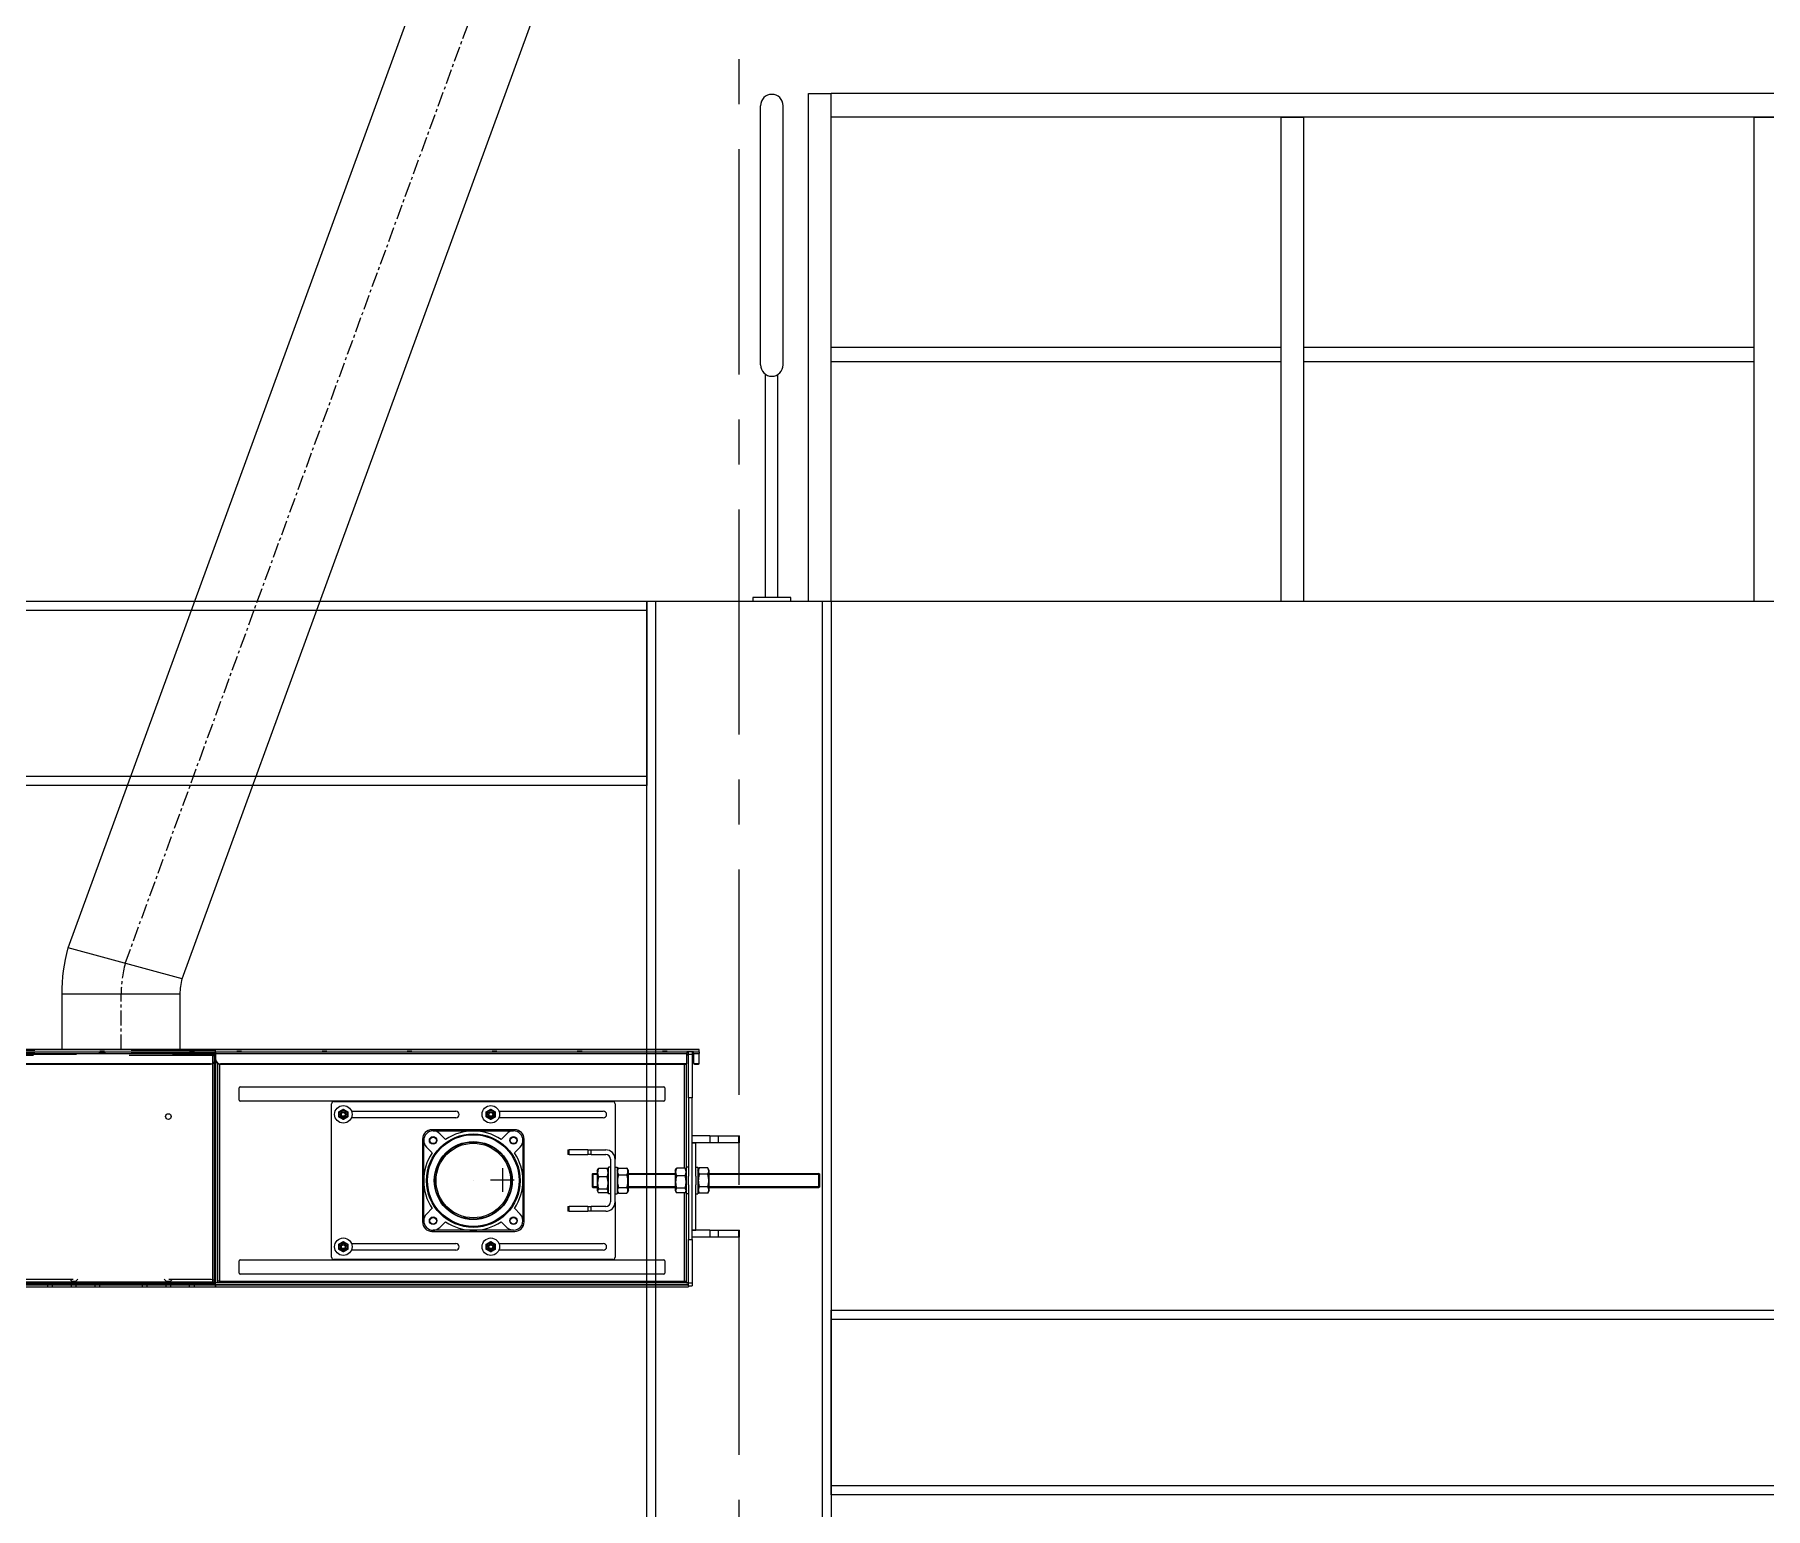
# Model space of a CAD drawing. Header units: millimetres. Extents: x 3220 to 226993, y 817 to 176024.
# Drawn here: x 103014 to 106675, y 160025 to 163142 of the extents above; entities that cross this region are included whole.
import ezdxf

# ---------------------------------------------------------------- set-up
doc = ezdxf.new("R2010")
doc.units = ezdxf.units.MM
for name, pattern in [('AXES', [50.8, 31.75, -6.35, 6.35, -6.35]), ('CHAIN', [0.3543, 0.2362, -0.0295, 0.0591, -0.0295]), ('DASHED', [15, 7, -8])]:
    doc.linetypes.add(name, pattern=pattern)
doc.layers.add('Axe', color=1, linetype='AXES', lineweight=9)
doc.layers.add('Gewinde(DIN)', color=160, linetype='Continuous', lineweight=25)
for name, color, linetype, lineweight, true_color in [('Mittelpunktmarkierung(DIN)', 7, 'Continuous', 25, 0x3f3f3f), ('Sichtbare Kanten(DIN)', 7, 'Continuous', 50, 0x3f3f3f), ('Sichtbare tangentiale Kanten(DIN)', 7, 'Continuous', 50, 0x3f3f3f), ('Verdeckte Kanten(DIN)', 7, 'DASHED', 35, 0x3f3f3f), ('Verdeckte tangentiale Kanten(DIN)', 7, 'DASHED', 35, 0x3f3f3f)]:
    doc.layers.add(name, color=color, linetype=linetype, lineweight=lineweight, true_color=true_color)

# ---------------------------------------------------------------- blocks, each defined once
blk = doc.blocks.new('117')
at = {"layer": 'Gewinde(DIN)', "color": 30, "lineweight": 0}
for p, q in [((-6300, -81.6), (-6310, -81.6)), ((-6310, -107.4), (-6300, -107.4)), ((-6135, -81.6), (-6234, -81.6)), ((-6234, -107.4), (-6135, -107.4)), ((-5830, -81.6), (-6063, -81.6)), ((-6063, -107.4), (-5830, -107.4))]:
    blk.add_line(p, q, dxfattribs=at)
for centre in [(-6837, 45.5), (-6525, 45.5), (-6837, -234.5), (-6525, -234.5)]:
    blk.add_arc(centre, 4.95, 176.1931, 86.1931, dxfattribs=at)
at = {"layer": 'Mittelpunktmarkierung(DIN)', "color": 30, "linetype": 'CHAIN', "lineweight": 0, "ltscale": 5.555937}
for p, q in [((-6500.5, -68.4), (-6500.5, -118.4)), ((-6475.5, -93.4), (-6525.5, -93.4))]:
    blk.add_line(p, q, dxfattribs=at)
at = {"layer": 'Sichtbare Kanten(DIN)', "color": 30, "lineweight": 0}
for p, q in [((-7108, 183), (-9106, 183)), ((-7118, 152.1), (-9096, 152.1)), ((-9096, 151.9), (-7118, 151.9)), ((-7110, 155.9), (-7110, -311.9)), ((-7108, 183), (-7108, 178)), ((-7108, 183), (-7108, 183)), ((-7108, 174.4), (-7108, 178)), ((-7108, 176), (-7107, 176)), ((-7108, 174.4), (-7108, 162.1)), ((-7108, 173), (-7107, 173)), ((-7108, 172.9), (-7107, 172.9)), ((-7108, 161.9), (-7108, 162.1)), ((-7107, 178), (-7107, 183)), ((-7107, 183), (-7107, 183)), ((-6084, 183), (-7107, 183)), ((-7107, 178), (-7107, 174.4)), ((-7107, 176), (-7107, 173)), ((-7107, 162.1), (-7107, 174.4)), ((-7107, 172.9), (-7107, -311.9)), ((-7107, 162.1), (-7107, 161.9)), ((-7107, 161.9), (-7107, -310.5)), ((-7103, 153.9), (-7103, -310.5)), ((-6112, 152.1), (-7097, 152.1)), ((-7097, 151.9), (-6112, 151.9)), ((-6111, -66.5), (-6111, 152.2)), ((-6110, 178.2), (-6096, 178.2)), ((-6110, 178), (-6110, 178.2)), ((-6110, 178), (-6110, 174.4)), ((-6107, 176.2), (-6110, 176.2)), ((-6110, 176), (-6107, 176)), ((-6110, 154.1), (-6110, 174.4)), ((-6110, 172), (-6107, 172)), ((-6110, 171.5), (-6107, 171.5)), ((-6110, 153.9), (-6110, 154.1)), ((-6107, 172.9), (-6107, 177.8)), ((-6107, 80.5), (-6107, 172.9)), ((-6099, 177.8), (-6099, 172.9)), ((-6096, 176.2), (-6099, 176.2)), ((-6099, 172.9), (-6099, 80.5)), ((-6096, 178.2), (-6096, 178)), ((-6096, 174.4), (-6096, 178)), ((-6096, 174.4), (-6096, 154.1)), ((-6096, 153.9), (-6096, 154.1)), ((-6086, 152.1), (-6094, 152.1)), ((-6094, 151.9), (-6086, 151.9)), ((-6084, 178), (-6084, 183)), ((-6084, 183), (-6084, 183)), ((-6084, 178), (-6084, 174.4)), ((-6084, 154.1), (-6084, 174.4)), ((-6084, 153.9), (-6084, 154.1)), ((-7057, 75.5), (-7057, 101.5)), ((-7055, 103.5), (-6159, 103.5)), ((-6159, 73.5), (-7055, 73.5)), ((-6157, 101.5), (-6157, 75.5)), ((-6099, 80.5), (-6107, 80.5)), ((-6107, 80.5), (-6107, -85.5)), ((-6099, -219.5), (-6099, 80.5)), ((-6862, -256.5), (-6862, 67.5)), ((-6857, 72.5), (-6267, 72.5)), ((-6819.9, 52.5), (-6599, 52.5)), ((-6599, 38.5), (-6819.9, 38.5)), ((-6507.9, 52.5), (-6287, 52.5)), ((-6287, 38.5), (-6507.9, 38.5)), ((-6262, 67.5), (-6262, -49.5)), ((-6474.5, 13), (-6649.5, 13)), ((-6647, 10.5), (-6562, 10.5)), ((-6620.7, -7.5), (-6632.9, 4.6)), ((-6562, 10.5), (-6477, 10.5)), ((-6491.1, 4.6), (-6503.3, -7.5)), ((-6061.4, 0), (-6099, 0)), ((-6099, -15), (-6099, 0)), ((-6061.4, 0), (-6043.5, 0)), ((-6043.5, 0), (-6001.1, 0)), ((-6001.1, 0), (-5999, 0)), ((-5999, -15), (-5999, 0)), ((-6669.5, -7), (-6669.5, -182)), ((-6667, -94.5), (-6667, -9.5)), ((-6661.1, -23.6), (-6649, -35.8)), ((-6475, -35.8), (-6462.9, -23.6)), ((-6457, -9.5), (-6457, -94.5)), ((-6454.5, -182), (-6454.5, -7)), ((-6362, -29.5), (-6359.1, -29.5)), ((-6362, -29.5), (-6362, -39.5)), ((-6319.9, -29.5), (-6359.1, -29.5)), ((-6319.9, -29.5), (-6312.9, -29.5)), ((-6312.9, -29.5), (-6282, -29.5)), ((-6099, -15), (-6091, -15)), ((-6099, -199.5), (-6099, -15)), ((-6061.4, -15), (-6099, -15)), ((-6091, -85.5), (-6091, -15)), ((-6043.5, -15), (-6061.4, -15)), ((-6001.1, -15), (-6043.5, -15)), ((-5999, -15), (-6001.1, -15)), ((-6359.1, -39.5), (-6362, -39.5)), ((-6359.1, -39.5), (-6319.9, -39.5)), ((-6312.9, -39.5), (-6319.9, -39.5)), ((-6312.9, -39.5), (-6282, -39.5)), ((-6300, -73.1), (-6298.5, -70.5)), ((-6300, -73.1), (-6300, -115.8)), ((-6279, -68.7), (-6297, -68.7)), ((-6276, -73.1), (-6277.5, -70.5)), ((-6276, -122.5), (-6276, -66.5)), ((-6272, -66.5), (-6276, -66.5)), ((-6272, -49.5), (-6272, -139.5)), ((-6262, -139.5), (-6262, -49.5)), ((-6262, -66.5), (-6258, -66.5)), ((-6258, -66.5), (-6258, -122.5)), ((-6258, -73.1), (-6255.4, -68.7)), ((-6255, -68), (-6237, -68)), ((-6234, -73.1), (-6236.6, -68.7)), ((-6234, -115.8), (-6234, -73.1)), ((-6135, -73.1), (-6133, -69.7)), ((-6135, -73.1), (-6135, -115.8)), ((-6114, -68.2), (-6132, -68.2)), ((-6111, -73.1), (-6113, -69.7)), ((-6111, -122.5), (-6111, -66.5)), ((-6107, -66.5), (-6111, -66.5)), ((-6091, -66.5), (-6087, -66.5)), ((-6087, -66.5), (-6087, -122.5)), ((-6087, -73.1), (-6084, -67.9)), ((-6066, -67.9), (-6084, -67.9)), ((-6063, -73.1), (-6066, -67.9)), ((-6063, -115.8), (-6063, -73.1)), ((-6667, -179.5), (-6667, -94.5)), ((-6457, -94.5), (-6457, -179.5)), ((-6310, -80.5), (-6309, -79.5)), ((-6310, -108.5), (-6310, -80.5)), ((-6310, -108.5), (-6309, -109.5)), ((-6309, -79.5), (-6309, -109.5)), ((-6309, -79.5), (-6300, -79.5)), ((-6309, -109.5), (-6300, -109.5)), ((-6279, -86.9), (-6297, -86.9)), ((-6255, -82.4), (-6237, -82.4)), ((-6255, -108.9), (-6237, -108.9)), ((-6234, -79.5), (-6135, -79.5)), ((-6234, -109.5), (-6135, -109.5)), ((-6114, -84.5), (-6132, -84.5)), ((-6107, -103.5), (-6107, -85.5)), ((-6107, -103.5), (-6107, -219.5)), ((-6091, -85.5), (-6091, -103.5)), ((-6091, -199.5), (-6091, -103.5)), ((-6066, -81.2), (-6084, -81.2)), ((-6066, -107.8), (-6084, -107.8)), ((-6063, -79.5), (-5831, -79.5)), ((-6063, -109.5), (-5831, -109.5)), ((-5831, -109.5), (-5831, -79.5)), ((-5830, -80.5), (-5831, -79.5)), ((-5830, -108.5), (-5831, -109.5)), ((-5830, -80.5), (-5830, -108.5)), ((-6300, -115.8), (-6298.5, -118.5)), ((-6279, -112.7), (-6297, -112.7)), ((-6279, -120.3), (-6297, -120.3)), ((-6276, -115.8), (-6277.5, -118.5)), ((-6272, -122.5), (-6276, -122.5)), ((-6262, -122.5), (-6258, -122.5)), ((-6262, -139.5), (-6262, -256.5)), ((-6258, -115.8), (-6255.4, -120.3)), ((-6255, -121), (-6237, -121)), ((-6234, -115.8), (-6236.6, -120.3)), ((-6135, -115.8), (-6133, -119.3)), ((-6114, -110.8), (-6132, -110.8)), ((-6114, -120.8), (-6132, -120.8)), ((-6111, -115.8), (-6113, -119.3)), ((-6111, -310.5), (-6111, -122.5)), ((-6107, -122.5), (-6111, -122.5)), ((-6091, -122.5), (-6087, -122.5)), ((-6087, -115.8), (-6084, -121.1)), ((-6066, -121.1), (-6084, -121.1)), ((-6063, -115.8), (-6066, -121.1)), ((-6649, -153.2), (-6661.1, -165.4)), ((-6632.9, -193.6), (-6620.7, -181.5)), ((-6503.3, -181.5), (-6491.1, -193.6)), ((-6462.9, -165.4), (-6475, -153.2)), ((-6362, -149.5), (-6359.1, -149.5)), ((-6362, -149.5), (-6362, -159.5)), ((-6359.1, -159.5), (-6362, -159.5)), ((-6319.9, -149.5), (-6359.1, -149.5)), ((-6359.1, -159.5), (-6319.9, -159.5)), ((-6319.9, -149.5), (-6312.9, -149.5)), ((-6312.9, -159.5), (-6319.9, -159.5)), ((-6282, -149.5), (-6312.9, -149.5)), ((-6282, -159.5), (-6312.9, -159.5)), ((-6649.5, -202), (-6474.5, -202)), ((-6562, -199.5), (-6647, -199.5)), ((-6477, -199.5), (-6562, -199.5)), ((-6107, -311.9), (-6107, -219.5)), ((-6107, -219.5), (-6099, -219.5)), ((-6099, -199.5), (-6091, -199.5)), ((-6061.4, -199.5), (-6099, -199.5)), ((-6099, -214.5), (-6099, -199.5)), ((-6061.4, -214.5), (-6099, -214.5)), ((-6099, -219.5), (-6099, -311.9)), ((-6061.4, -199.5), (-6043.5, -199.5)), ((-6043.5, -214.5), (-6061.4, -214.5)), ((-6043.5, -199.5), (-6001.1, -199.5)), ((-6001.1, -214.5), (-6043.5, -214.5)), ((-6001.1, -199.5), (-5999, -199.5)), ((-5999, -214.5), (-6001.1, -214.5)), ((-5999, -214.5), (-5999, -199.5)), ((-6819.9, -227.5), (-6599, -227.5)), ((-6599, -241.5), (-6819.9, -241.5)), ((-6507.9, -227.5), (-6287, -227.5)), ((-6287, -241.5), (-6507.9, -241.5)), ((-7057, -290.5), (-7057, -264.5)), ((-7055, -262.5), (-6159, -262.5)), ((-6159, -292.5), (-7055, -292.5)), ((-6267, -261.5), (-6857, -261.5)), ((-6157, -264.5), (-6157, -290.5)), ((-7107, -312), (-9107, -312)), ((-9107, -315), (-7107, -315)), ((-7107, -315), (-9107, -315)), ((-9107, -319), (-7107, -319)), ((-7113, -309), (-7110, -309)), ((-7113, -312), (-7113, -309)), ((-7110, -311.9), (-7107, -311.9)), ((-7103, -310.5), (-7107, -310.5)), ((-7107, -315), (-7107, -311)), ((-6107, -311), (-7107, -311)), ((-7107, -312), (-7107, -311.9)), ((-7107, -315), (-7107, -312)), ((-7107, -319), (-7107, -315)), ((-7107, -315), (-6107, -315)), ((-7107, -315), (-7107, -319)), ((-6107, -315), (-7107, -315)), ((-7107, -319), (-6107, -319)), ((-7099, -307), (-7103, -307)), ((-7099, -307), (-7099, -311)), ((-6115, -307), (-6111, -307)), ((-6115, -311), (-6115, -307)), ((-6115, -310), (-6111, -310)), ((-6111, -310.5), (-6107, -310.5)), ((-6107, -317), (-6107, -311.9)), ((-6107, -317), (-6107, -319)), ((-6107, -317), (-6099, -317)), ((-6099, -311.9), (-6099, -317))]:
    blk.add_line(p, q, dxfattribs=at)
for centre, radius in [((-7207, 41), 6), ((-6837, 45.5), 18.5), ((-6837, 45.5), 8.6), ((-6837, 45.5), 6), ((-6837, 45.5), 6), ((-6837, 45.5), 4), ((-6525, 45.5), 18.5), ((-6525, 45.5), 8.6), ((-6525, 45.5), 6), ((-6525, 45.5), 6), ((-6525, 45.5), 4), ((-6562, -94.5), 99), ((-6647, -9.5), 8), ((-6647, -9.5), 6.92), ((-6562, -94.5), 81.5), ((-6477, -9.5), 8), ((-6477, -9.5), 6.92), ((-6562, -94.5), 0.01), ((-6647, -179.5), 8), ((-6647, -179.5), 6.92), ((-6477, -179.5), 8), ((-6477, -179.5), 6.92), ((-6837, -234.5), 18.5), ((-6525, -234.5), 18.5), ((-6837, -234.5), 8.6), ((-6837, -234.5), 6), ((-6837, -234.5), 6), ((-6837, -234.5), 4), ((-6525, -234.5), 8.6), ((-6525, -234.5), 6), ((-6525, -234.5), 6), ((-6525, -234.5), 4)]:
    blk.add_circle(centre, radius, dxfattribs=at)
for centre, radius, start, end in [((-7055, 101.5), 2, 90, 180), ((-7055, 75.5), 2, 180, 270), ((-6159, 101.5), 2, 0, 90), ((-6159, 75.5), 2, 270, 0), ((-6857, 67.5), 5, 90, 180), ((-6599, 45.5), 7, 270, 90), ((-6287, 45.5), 7, 270, 90), ((-6267, 67.5), 5, 0, 90), ((-6649.5, -7), 20, 90, 180), ((-6647, -9.5), 20, 45, 225), ((-6562, -94.5), 105, 55.9806, 124.0194), ((-6477, -9.5), 20, 315, 135), ((-6474.5, -7), 20, 0, 90), ((-6562, -94.5), 105, 145.9806, 214.0194), ((-6562, -94.5), 105, 325.9806, 34.0194), ((-6282, -49.5), 20, 0, 90), ((-6282, -49.5), 10, 0, 90), ((-6282, -139.5), 10, 270, 0), ((-6282, -139.5), 20, 270, 0), ((-6649.5, -182), 20, 180, 270), ((-6647, -179.5), 20, 135, 315), ((-6562, -94.5), 105, 235.9806, 304.0194), ((-6477, -179.5), 20, 225, 45), ((-6474.5, -182), 20, 270, 0), ((-6599, -234.5), 7, 270, 90), ((-6287, -234.5), 7, 270, 90), ((-7055, -264.5), 2, 90, 180), ((-7055, -290.5), 2, 180, 270), ((-6857, -256.5), 5, 180, 270), ((-6267, -256.5), 5, 270, 0), ((-6159, -264.5), 2, 0, 90), ((-6159, -290.5), 2, 270, 0)]:
    blk.add_arc(centre, radius, start, end, dxfattribs=at)
for centre in [(-7347, 178.6), (-7157, 178.6), (-7057, 178.6), (-6877, 178.6), (-6697, 178.6), (-6517, 178.6), (-6337, 178.6), (-6157, 178.6)]:
    blk.add_ellipse(centre, major_axis=(-5, 0), ratio=0.026186, dxfattribs=at)
for centre, major_axis, start_param, end_param in [((-7118, 162.1), (10, 0), 4.712389, 6.283185), ((-7118, 161.9), (10, 0), 4.712389, 6.283185), ((-7097, 162.1), (-10, 0), 0, 1.570796), ((-7097, 161.9), (-10, 0), 0, 1.570796), ((-6112, 154.1), (2, 0), 4.712389, 6.283185), ((-6112, 153.9), (2, 0), 4.712389, 6.283185), ((-6094, 154.1), (-2, 0), 0, 1.570796), ((-6094, 153.9), (-2, 0), 0, 1.570796), ((-6086, 154.1), (2, 0), 4.712389, 6.283185), ((-6086, 153.9), (2, 0), 4.712389, 6.283185)]:
    blk.add_ellipse(centre, major_axis=major_axis, ratio=0.996195, start_param=start_param, end_param=end_param, dxfattribs=at)
for points, weights in [([(-6846.5, 51), (-6841.8, 53.7), (-6837, 56.5)], [1, 1.15470053838, 1]), ([(-6846.5, 40), (-6846.5, 45.5), (-6846.5, 51)], [1, 1.15470053838, 1]), ([(-6837, 34.5), (-6841.8, 37.3), (-6846.5, 40)], [1, 1.15470053838, 1]), ([(-6837, 56.5), (-6832.3, 53.7), (-6827.5, 51)], [1, 1.15470053838, 1]), ([(-6827.5, 40), (-6832.3, 37.3), (-6837, 34.5)], [1, 1.15470053838, 1]), ([(-6827.5, 51), (-6827.5, 45.5), (-6827.5, 40)], [1, 1.15470053838, 1]), ([(-6534.5, 51), (-6529.8, 53.7), (-6525, 56.5)], [1, 1.15470053838, 1]), ([(-6534.5, 40), (-6534.5, 45.5), (-6534.5, 51)], [1, 1.15470053838, 1]), ([(-6525, 34.5), (-6529.8, 37.3), (-6534.5, 40)], [1, 1.15470053838, 1]), ([(-6525, 56.5), (-6520.3, 53.7), (-6515.5, 51)], [1, 1.15470053838, 1]), ([(-6515.5, 40), (-6520.3, 37.3), (-6525, 34.5)], [1, 1.15470053838, 1]), ([(-6515.5, 51), (-6515.5, 45.5), (-6515.5, 40)], [1, 1.15470053838, 1]), ([(-6297, -68.7), (-6300.8, -77.8), (-6297, -86.9)], [1, 1.15470053838, 1]), ([(-6298.5, -70.5), (-6298, -69.6), (-6297, -68.7)], [1.05428215884, 1.03510900329, 1]), ([(-6279, -68.7), (-6278, -69.6), (-6277.5, -70.5)], [1, 1.03510900329, 1.05428215884]), ([(-6279, -86.9), (-6275.2, -77.8), (-6279, -68.7)], [1, 1.15470053838, 1]), ([(-6255, -68), (-6258.8, -75.2), (-6255, -82.4)], [1, 1.15470053838, 1]), ([(-6255.4, -68.7), (-6255.2, -68.3), (-6255, -68)], [1.01498110201, 1.00789329063, 1]), ([(-6237, -68), (-6236.8, -68.3), (-6236.6, -68.7)], [1, 1.00789329063, 1.01498110201]), ([(-6237, -82.4), (-6233.2, -75.2), (-6237, -68)], [1, 1.15470053838, 1]), ([(-6132, -68.2), (-6135.8, -76.3), (-6132, -84.5)], [1, 1.15470053838, 1]), ([(-6133, -69.7), (-6132.6, -68.9), (-6132, -68.2)], [1.03585620826, 1.02069714234, 1]), ([(-6114, -68.2), (-6113.4, -68.9), (-6113, -69.7)], [1, 1.02069714234, 1.03585620826]), ([(-6114, -84.5), (-6110.2, -76.3), (-6114, -68.2)], [1, 1.15470053838, 1]), ([(-6084, -67.9), (-6087.8, -74.6), (-6084, -81.2)], [1, 1.15470053838, 1]), ([(-6066, -81.2), (-6062.2, -74.6), (-6066, -67.9)], [1, 1.15470053838, 1]), ([(-6297, -86.9), (-6300.8, -99.8), (-6297, -112.7)], [1, 1.15470053838, 1]), ([(-6279, -112.7), (-6275.2, -99.8), (-6279, -86.9)], [1, 1.15470053838, 1]), ([(-6255, -82.4), (-6258.8, -95.7), (-6255, -108.9)], [1, 1.15470053838, 1]), ([(-6255, -108.9), (-6258.8, -115), (-6255, -121)], [1, 1.15470053838, 1]), ([(-6237, -108.9), (-6233.2, -95.7), (-6237, -82.4)], [1, 1.15470053838, 1]), ([(-6237, -121), (-6233.2, -115), (-6237, -108.9)], [1, 1.15470053838, 1]), ([(-6132, -84.5), (-6135.8, -97.6), (-6132, -110.8)], [1, 1.15470053838, 1]), ([(-6114, -110.8), (-6110.2, -97.6), (-6114, -84.5)], [1, 1.15470053838, 1]), ([(-6084, -81.2), (-6087.8, -94.5), (-6084, -107.8)], [1, 1.15470053838, 1]), ([(-6084, -107.8), (-6087.8, -114.4), (-6084, -121.1)], [1, 1.15470053838, 1]), ([(-6066, -107.8), (-6062.2, -94.5), (-6066, -81.2)], [1, 1.15470053838, 1]), ([(-6066, -121.1), (-6062.2, -114.4), (-6066, -107.8)], [1, 1.15470053838, 1]), ([(-6297, -112.7), (-6300.8, -116.5), (-6297, -120.3)], [1, 1.15470053838, 1]), ([(-6279, -120.3), (-6275.2, -116.5), (-6279, -112.7)], [1, 1.15470053838, 1]), ([(-6132, -110.8), (-6135.8, -115.8), (-6132, -120.8)], [1, 1.15470053838, 1]), ([(-6114, -120.8), (-6110.2, -115.8), (-6114, -110.8)], [1, 1.15470053838, 1]), ([(-6846.5, -229), (-6841.8, -226.3), (-6837, -223.5)], [1, 1.15470053838, 1]), ([(-6846.5, -240), (-6846.5, -234.5), (-6846.5, -229)], [1, 1.15470053838, 1]), ([(-6837, -245.5), (-6841.8, -242.7), (-6846.5, -240)], [1, 1.15470053838, 1]), ([(-6837, -223.5), (-6832.3, -226.3), (-6827.5, -229)], [1, 1.15470053838, 1]), ([(-6827.5, -240), (-6832.3, -242.7), (-6837, -245.5)], [1, 1.15470053838, 1]), ([(-6827.5, -229), (-6827.5, -234.5), (-6827.5, -240)], [1, 1.15470053838, 1]), ([(-6534.5, -229), (-6529.8, -226.3), (-6525, -223.5)], [1, 1.15470053838, 1]), ([(-6534.5, -240), (-6534.5, -234.5), (-6534.5, -229)], [1, 1.15470053838, 1]), ([(-6525, -245.5), (-6529.8, -242.7), (-6534.5, -240)], [1, 1.15470053838, 1]), ([(-6525, -223.5), (-6520.3, -226.3), (-6515.5, -229)], [1, 1.15470053838, 1]), ([(-6515.5, -240), (-6520.3, -242.7), (-6525, -245.5)], [1, 1.15470053838, 1]), ([(-6515.5, -229), (-6515.5, -234.5), (-6515.5, -240)], [1, 1.15470053838, 1])]:
    blk.add_rational_spline(points, weights, degree=2, dxfattribs=at)
at = {"layer": 'Sichtbare tangentiale Kanten(DIN)', "color": 30, "lineweight": 0}
for p, q in [((-9106, 183), (-7108, 183)), ((-9106, 178), (-7108, 178)), ((-9106, 174.4), (-7108, 174.4)), ((-7118, 152.1), (-7118, 151.9)), ((-7113, -309), (-7113, 153.3)), ((-7107, 183), (-6084, 183)), ((-7107, 178), (-6110, 178)), ((-7107, 174.4), (-6110, 174.4)), ((-7099, 152.1), (-7099, -307)), ((-7097, 151.9), (-7097, 152.1)), ((-6115, -68.2), (-6115, 151.9)), ((-6112, 151.9), (-6112, 152.1)), ((-6107, 172.9), (-6099, 172.9)), ((-6096, 178), (-6084, 178)), ((-6096, 174.4), (-6084, 174.4)), ((-6094, 151.9), (-6094, 152.1)), ((-6086, 151.9), (-6086, 152.1)), ((-6061.4, 0), (-6061.4, -15)), ((-6043.5, -15), (-6043.5, 0)), ((-6001.1, 0), (-6001.1, -15)), ((-6359.1, -39.5), (-6359.1, -29.5)), ((-6319.9, -29.5), (-6319.9, -39.5)), ((-6312.9, -39.5), (-6312.9, -29.5)), ((-6115, -307), (-6115, -120.8)), ((-6359.1, -159.5), (-6359.1, -149.5)), ((-6319.9, -149.5), (-6319.9, -159.5)), ((-6312.9, -159.5), (-6312.9, -149.5)), ((-6061.4, -199.5), (-6061.4, -214.5)), ((-6043.5, -214.5), (-6043.5, -199.5)), ((-6001.1, -199.5), (-6001.1, -214.5)), ((-9101, -309), (-7113, -309)), ((-7099, -307), (-6115, -307)), ((-6099, -311.9), (-6107, -311.9))]:
    blk.add_line(p, q, dxfattribs=at)
for radius in [97, 82.5, 78.8]:
    blk.add_circle((-6562, -94.5), radius, dxfattribs=at)
at = {"layer": 'Verdeckte Kanten(DIN)', "color": 30, "lineweight": 0, "ltscale": 25.437323}
for p, q in [((-7108, 181), (-9106, 181)), ((-9106, 173), (-7108, 173))]:
    blk.add_line(p, q, dxfattribs=at)
at = {"layer": 'Verdeckte Kanten(DIN)', "color": 30, "lineweight": 0, "ltscale": 0.571309}
for p, q in [((-7353, 173), (-7353, 176)), ((-7341, 173), (-7341, 176)), ((-7163, 173), (-7163, 176)), ((-7151, 173), (-7151, 176)), ((-7113, 173), (-7113, 176)), ((-7110, 170), (-7107, 170)), ((-7107, 156.5), (-7110, 156.5)), ((-7107, 144.5), (-7110, 144.5)), ((-7107, 46.5), (-7110, 46.5)), ((-7107, 34.5), (-7110, 34.5)), ((-7107, -63.5), (-7110, -63.5)), ((-7107, -75.5), (-7110, -75.5)), ((-7107, -173.5), (-7110, -173.5)), ((-7107, -185.5), (-7110, -185.5)), ((-7107, -283.5), (-7110, -283.5)), ((-7463, -312), (-7463, -315)), ((-7451, -312), (-7451, -315)), ((-7363, -312), (-7363, -315)), ((-7351, -312), (-7351, -315)), ((-7263, -312), (-7263, -315)), ((-7251, -312), (-7251, -315)), ((-7163, -312), (-7163, -315)), ((-7151, -312), (-7151, -315)), ((-7113, -312), (-7113, -315)), ((-7107, -295.5), (-7110, -295.5)), ((-7107, -309), (-7110, -309))]:
    blk.add_line(p, q, dxfattribs=at)
at = {"layer": 'Verdeckte Kanten(DIN)', "color": 30, "lineweight": 0, "ltscale": 0.38097}
for p, q in [((-7352, 176.6), (-7352, 178.6)), ((-7342, 176.6), (-7342, 178.6)), ((-7162, 176.6), (-7162, 178.6)), ((-7152, 176.6), (-7152, 178.6))]:
    blk.add_line(p, q, dxfattribs=at)
at = {"layer": 'Verdeckte Kanten(DIN)', "color": 30, "lineweight": 0, "ltscale": 0.897467}
for q in [(-7113, 173), (-7110, 170)]:
    blk.add_line((-7113, 170), q, dxfattribs=at)
at = {"layer": 'Verdeckte Kanten(DIN)', "color": 30, "lineweight": 0, "ltscale": 0.380839}
blk.add_line((-7110, 172.9), (-7108, 172.9), dxfattribs=at)
at = {"layer": 'Verdeckte Kanten(DIN)', "color": 30, "lineweight": 0, "ltscale": 3.233633}
blk.add_line((-7110, 172.9), (-7110, 155.9), dxfattribs=at)
at = {"layer": 'Verdeckte Kanten(DIN)', "color": 30, "lineweight": 0, "ltscale": 25.208158}
blk.add_line((-9097, -303), (-7117, -303), dxfattribs=at)
at = {"layer": 'Verdeckte Kanten(DIN)', "color": 30, "lineweight": 0, "ltscale": 0.761779}
for p, q in [((-7462, -319), (-7462, -315)), ((-7452, -319), (-7452, -315)), ((-7412, -319), (-7412, -315)), ((-7402, -319), (-7402, -315)), ((-7362, -319), (-7362, -315)), ((-7352, -319), (-7352, -315)), ((-7262, -319), (-7262, -315)), ((-7252, -319), (-7252, -315)), ((-7212, -319), (-7212, -315)), ((-7202, -319), (-7202, -315)), ((-7162, -319), (-7162, -315)), ((-7152, -319), (-7152, -315))]:
    blk.add_line(p, q, dxfattribs=at)
at = {"layer": 'Verdeckte Kanten(DIN)', "color": 30, "lineweight": 0, "ltscale": 1.104296}
for p, q in [((-7411.5, -307.1), (-7415.6, -303)), ((-7402.5, -307.1), (-7398.4, -303)), ((-7211.5, -307.1), (-7215.6, -303)), ((-7202.5, -307.1), (-7198.4, -303))]:
    blk.add_line(p, q, dxfattribs=at)
at = {"layer": 'Verdeckte Kanten(DIN)', "color": 30, "lineweight": 0, "ltscale": 2.692601}
for p, q in [((-7411.5, -307.1), (-7402.5, -307.1)), ((-7211.5, -307.1), (-7202.5, -307.1))]:
    blk.add_line(p, q, dxfattribs=at)
at = {"layer": 'Verdeckte Kanten(DIN)', "color": 30, "lineweight": 0, "ltscale": 1.50461}
for p, q in [((-7411.5, -315), (-7411.5, -307.1)), ((-7402.5, -315), (-7402.5, -307.1)), ((-7211.5, -315), (-7211.5, -307.1)), ((-7202.5, -315), (-7202.5, -307.1))]:
    blk.add_line(p, q, dxfattribs=at)
at = {"layer": 'Verdeckte Kanten(DIN)', "color": 30, "lineweight": 0, "ltscale": 1.971787}
blk.add_line((-7117, -303), (-7107, -305.7), dxfattribs=at)
at = {"layer": 'Verdeckte Kanten(DIN)', "color": 30, "lineweight": 0, "ltscale": 5.984706}
for centre in [(-7347, 176.6), (-7157, 176.6)]:
    blk.add_ellipse(centre, major_axis=(5, 0), ratio=0.026186, dxfattribs=at)
at = {"layer": 'Verdeckte tangentiale Kanten(DIN)', "color": 30, "lineweight": 0, "ltscale": 25.437323}
for p, q in [((-7108, 181), (-9106, 181)), ((-7108, 176), (-9106, 176)), ((-7108, 174.2), (-9106, 174.2))]:
    blk.add_line(p, q, dxfattribs=at)
at = {"layer": 'Verdeckte tangentiale Kanten(DIN)', "color": 30, "lineweight": 0, "ltscale": 25.310009}
blk.add_line((-7113, 170), (-9101, 170), dxfattribs=at)
at = {"layer": 'Verdeckte tangentiale Kanten(DIN)', "color": 30, "lineweight": 0, "ltscale": 3.18604}
blk.add_line((-7113, 153.3), (-7113, 170), dxfattribs=at)
blk = doc.blocks.new('section 3-2')
at = {"color": 76}
for p, q in [((9147, 27074.4), (9195, 27074.4)), ((9147, 26000), (9147, 27074.4)), ((9195, 26000), (9195, 27074.4)), ((13805, 27074.4), (9195, 27074.4)), ((9045.4, 26500, 0), (9045.4, 27048.4, 0)), ((9093.4, 26500, 0), (9093.4, 27048.4, 0)), ((13805, 27024.4), (9195, 27024.4)), ((10147, 27024.4), (10195, 27024.4)), ((10147, 26000), (10147, 27024.4)), ((10195, 26000), (10195, 27024.4)), ((11147, 27024.4), (11195, 27024.4)), ((11147, 26000), (11147, 27024.4)), ((9195, 26537.2), (10147, 26537.2)), ((9195, 26507.2), (10147, 26507.2)), ((10195, 26537.2), (11147, 26537.2)), ((10195, 26507.2), (11147, 26507.2)), ((9056.4, 26008, 0), (9056.4, 26479.8, 0)), ((9082.4, 26008, 0), (9082.4, 26479.8, 0))]:
    blk.add_line(p, q, dxfattribs=at)
blk.add_line((9195, 26000), (14805, 26000))
for points in [[(8805, 25610), (6195, 25610), (6195, 26000), (8805, 26000)], [(9195, 26000), (9195, 21020), (8805, 21020), (8805, 26000)], [(8824, 21020), (8824, 26000), (9176, 26000), (9176, 21020)], [(6195, 25981), (8805, 25981), (8805, 25629), (6195, 25629)], [(11805, 24110), (9195, 24110), (9195, 24500), (11805, 24500)], [(9195, 24481), (11805, 24481), (11805, 24129), (9195, 24129)]]:
    blk.add_lwpolyline(points, close=True)
blk.add_lwpolyline([(9029.4, 26000), (9109.4, 26000), (9109.4, 26008), (9029.4, 26008)], close=True, dxfattribs=at)
for centre, start, end in [((9069.4, 27048.4, 0), 0, 180), ((9069.4, 26500, 0), 180, 0)]:
    blk.add_arc(centre, 24, start, end, dxfattribs=at)
at = {"layer": 'Axe', "ltscale": 15}
blk.add_line((9000, -4000), (9000, 33046.2), dxfattribs=at)

msp = doc.modelspace()

# ---------------------------------------------------------------- linework, layer by layer
at = {"color": 30}
for p, q in [((103326.5, 161145.1), (103085.1, 161210.2)), ((103322.1, 161112.6), (103072.1, 161112.6))]:
    msp.add_line(p, q, dxfattribs=at)
for points in [[(103072.1, 160995.7), (103072.1, 161112.6, -0.065932), (103085.1, 161210.2), (104430.1, 164894.5, 0.065932), (104434.4, 164927), (104434.4, 165643.9)], [(103322.1, 160995.7), (103322.1, 161112.6, -0.065932), (103326.5, 161145.1), (104671.5, 164829.4, 0.065932), (104684.4, 164927), (104684.4, 165643.9)]]:
    msp.add_lwpolyline(points, format="xyb", dxfattribs=at)
at = {"layer": 'Axe'}
msp.add_lwpolyline([(103197.1, 160995.7), (103197.1, 160995.7), (103197.1, 161112.6, -0.065932), (103205.8, 161177.7), (104550.8, 164862, 0.065932), (104559.4, 164927), (104559.4, 165643.9)], format="xyb", dxfattribs=at)

# ---------------------------------------------------------------- block references
for name, p in [('section 3-2', (95504.1, 135943.7)), ('117', (110504.1, 160812.7))]:
    msp.add_blockref(name, p)

doc.saveas('drawing.dxf')
